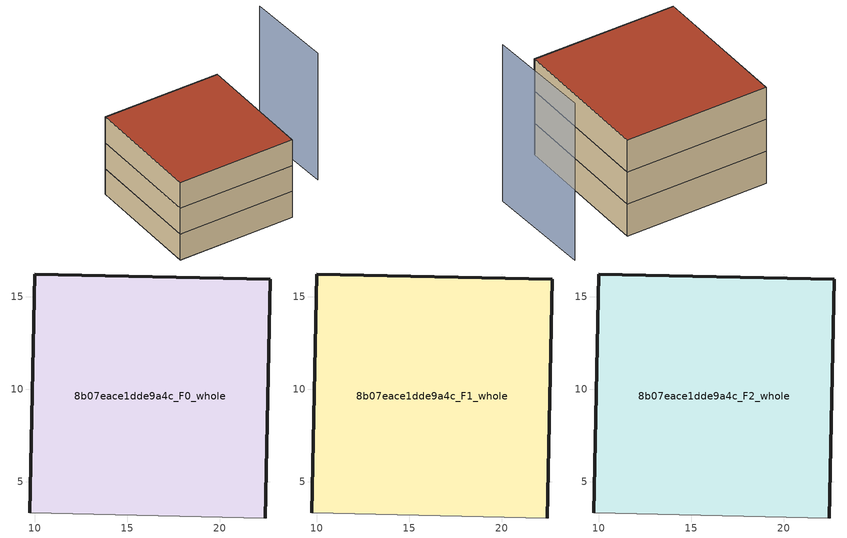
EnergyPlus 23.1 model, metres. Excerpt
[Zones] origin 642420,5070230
8b07eace1dde9a4c_F0_whole
 floor ground (EU_floor_Construction): 22.44,3.04 22.73,15.94 10.01,16.22 9.72,3.33 z0
 wall outside (EU_wall_Construction): 9.72,3.33 10.01,16.22 22.73,15.94 22.44,3.04 z0:3
 wall adiabatic (EU_wall_Construction): 22.44,3.04 9.72,3.33 z0:3
8b07eace1dde9a4c_F1_whole
 floor to 8b07eace1dde9a4c_F0_whole (EU_floor_Construction): 22.44,3.04 22.73,15.94 10.01,16.22 9.72,3.33 z3
 wall outside (EU_wall_Construction): 9.72,3.33 10.01,16.22 22.73,15.94 22.44,3.04 z3:6
 wall adiabatic (EU_wall_Construction): 22.44,3.04 9.72,3.33 z3:6
8b07eace1dde9a4c_F2_whole
 floor to 8b07eace1dde9a4c_F1_whole (EU_floor_Construction): 22.44,3.04 22.73,15.94 10.01,16.22 9.72,3.33 z6
 wall outside (EU_wall_Construction): 9.72,3.33 10.01,16.22 22.73,15.94 22.44,3.04 z6:9
 wall adiabatic (EU_wall_Construction): 22.44,3.04 9.72,3.33 z6:9
 roof outside (EU_roof_Construction): 22.73,15.94 22.44,3.04 9.72,3.33 10.01,16.22 z9
shading: 27.93,6.73 27.83,16.23 z0:14.7
[Building]
EU S2 Campaign: North Axis=0; Terrain=City; Solar Distribution=FullExterior
[Site:Location]
Lyon-Bron: Latitude=45.75; Longitude=5; Time Zone=1; Elevation=198
[SizingPeriod:WeatherFileDays]
AnnualSizingPeriod: Begin Month=1; Begin Day of Month=1; End Month=12; End Day of Month=31; Day of Week for Start Day=Monday; Use Weather File Daylight Saving Period=No; Use Weather File Rain and Snow Indicators=No
[MATERIAL]
EU_InternalMass_Material: Roughness=MediumRough; Thickness=0.1; Conductivity=1; Density=1800; Specific Heat=900; Thermal Absorptance=0.9; Solar Absorptance=0.7; Visible Absorptance=0.7
[MATERIAL:NOMASS] Roughness=MediumRough; Thermal Absorptance=0.9; Solar Absorptance=0.7; Visible Absorptance=0.7
Name | Thermal Resistance
EU_wall_NoMass | 0.87146
EU_roof_NoMass | 0.842276
EU_floor_NoMass | 0.496999
[CONSTRUCTION]
EU_wall_Construction: EU_wall_NoMass
EU_roof_Construction: EU_roof_NoMass
EU_floor_Construction: EU_floor_NoMass
EU_InternalMass_Construction: EU_InternalMass_Material
[ZONE] Type=1; Multiplier=1; Ceiling Height=autocalculate; Floor Area=autocalculate; Part of Total Floor Area=Yes
Name | Volume
8b07eace1dde9a4c_F0_whole | 492.511
8b07eace1dde9a4c_F1_whole; 8b07eace1dde9a4c_F2_whole | 492.51
[INTERNALMASS] Construction=EU_InternalMass_Construction; Surface Area=164.171
Name | Zone or ZoneList
8b07eace1dde9a4c_F0_whole_EU_InternalMass | 8b07eace1dde9a4c_F0_whole
8b07eace1dde9a4c_F1_whole_EU_InternalMass | 8b07eace1dde9a4c_F1_whole
8b07eace1dde9a4c_F2_whole_EU_InternalMass | 8b07eace1dde9a4c_F2_whole
[OTHEREQUIPMENT] Fuel Type=Electricity; Design Level Calculation Method=Watts/Area; Power per Zone Floor Area=1; Fraction Latent=0; Fraction Radiant=0; Fraction Lost=0; Carbon Dioxide Generation Rate=0; EndUse Subcategory=EU_Step8_InternalGains
Name | Zone or ZoneList or Space or SpaceList | Schedule
EU_Step8_InternalGain_8b07eace1dde9a4c_F0_whole_f000 | 8b07eace1dde9a4c_F0_whole | EU_Step8_GainSchedule_8b07eace1dde9a4c_F0_whole_f000
EU_Step8_InternalGain_8b07eace1dde9a4c_F1_whole_f000 | 8b07eace1dde9a4c_F1_whole | EU_Step8_GainSchedule_8b07eace1dde9a4c_F1_whole_f000
EU_Step8_InternalGain_8b07eace1dde9a4c_F2_whole_f000 | 8b07eace1dde9a4c_F2_whole | EU_Step8_GainSchedule_8b07eace1dde9a4c_F2_whole_f000
[ZONEVENTILATION:DESIGNFLOWRATE] Schedule=EU_AlwaysOn; Design Flow Rate Calculation Method=AirChanges/Hour; Air Changes per Hour=0.425; Ventilation Type=Natural; Fan Pressure Rise=0; Fan Total Efficiency=1; Constant Term Coefficient=1; Temperature Term Coefficient=0; Velocity Term Coefficient=0; Velocity Squared Term Coefficient=0; Minimum Indoor Temperature=-100; Maximum Indoor Temperature=100; Delta Temperature=-100; Minimum Outdoor Temperature=-100; Maximum Outdoor Temperature=100; Maximum Wind Speed=40
Name | Zone or ZoneList or Space or SpaceList
EU_ConstantAir_8b07eace1dde9a4c_F0_whole | 8b07eace1dde9a4c_F0_whole
EU_ConstantAir_8b07eace1dde9a4c_F1_whole | 8b07eace1dde9a4c_F1_whole
EU_ConstantAir_8b07eace1dde9a4c_F2_whole | 8b07eace1dde9a4c_F2_whole
[HVACTEMPLATE:THERMOSTAT] Constant Heating Setpoint=20; Constant Cooling Setpoint=50
EU_HeatOnly_8b07eace1dde9a4c_F0_whole; EU_HeatOnly_8b07eace1dde9a4c_F1_whole; EU_HeatOnly_8b07eace1dde9a4c_F2_whole
[HVACTEMPLATE:ZONE:IDEALLOADSAIRSYSTEM] System Availability Schedule=EU_AlwaysOn; Maximum Heating Supply Air Temperature=50; Minimum Cooling Supply Air Temperature=13; Maximum Heating Supply Air Humidity Ratio=0.0156; Minimum Cooling Supply Air Humidity Ratio=0.0077; Heating Limit=NoLimit; Cooling Limit=NoLimit; Heating Availability Schedule=EU_AlwaysOn; Cooling Availability Schedule=EU_CoolingOff; Dehumidification Control Type=ConstantSensibleHeatRatio; Cooling Sensible Heat Ratio=0.7; Dehumidification Setpoint=60; Humidification Control Type=None; Humidification Setpoint=30; Outdoor Air Method=None; Outdoor Air Flow Rate per Person=0.00944; Outdoor Air Flow Rate per Zone Floor Area=0; Outdoor Air Flow Rate per Zone=0; Demand Controlled Ventilation Type=None; Outdoor Air Economizer Type=NoEconomizer; Heat Recovery Type=None; Sensible Heat Recovery Effectiveness=0.7; Latent Heat Recovery Effectiveness=0.65
Name | Template Thermostat
8b07eace1dde9a4c_F0_whole | EU_HeatOnly_8b07eace1dde9a4c_F0_whole
8b07eace1dde9a4c_F1_whole | EU_HeatOnly_8b07eace1dde9a4c_F1_whole
8b07eace1dde9a4c_F2_whole | EU_HeatOnly_8b07eace1dde9a4c_F2_whole
[SIZING:ZONE] Zone Cooling Design Supply Air Temperature Input Method=SupplyAirTemperature; Zone Cooling Design Supply Air Temperature=13; Zone Heating Design Supply Air Temperature Input Method=SupplyAirTemperature; Zone Heating Design Supply Air Temperature=50; Zone Cooling Design Supply Air Humidity Ratio=0.008; Zone Heating Design Supply Air Humidity Ratio=0.008; Cooling Design Air Flow Method=DesignDay; Cooling Design Air Flow Rate=0; Cooling Minimum Air Flow per Zone Floor Area=0.000762; Cooling Minimum Air Flow=0; Cooling Minimum Air Flow Fraction=0.2; Heating Design Air Flow Method=DesignDay; Heating Design Air Flow Rate=0; Heating Maximum Air Flow per Zone Floor Area=0.002032; Heating Maximum Air Flow=0.141576; Heating Maximum Air Flow Fraction=0.3; Account for Dedicated Outdoor Air System=No; Dedicated Outdoor Air System Control Strategy=NeutralSupplyAir; Dedicated Outdoor Air Low Setpoint Temperature for Design=autosize; Dedicated Outdoor Air High Setpoint Temperature for Design=autosize; Zone Load Sizing Method=Sensible Load Only No Latent Load; Zone Latent Cooling Design Supply Air Humidity Ratio Input Method=HumidityRatioDifference; Zone Cooling Design Supply Air Humidity Ratio Difference=0.005; Zone Latent Heating Design Supply Air Humidity Ratio Input Method=HumidityRatioDifference; Zone Humidification Design Supply Air Humidity Ratio Difference=0.005
8b07eace1dde9a4c_F0_whole; 8b07eace1dde9a4c_F1_whole; 8b07eace1dde9a4c_F2_whole
[SCHEDULE:CONSTANT]
Name | Hourly Value
EU_AlwaysOn | 1
EU_CoolingOff | 0
[SCHEDULE:FILE] Column Number=1; Rows to Skip at Top=0; Number of Hours of Data=8760; Column Separator=Comma; Interpolate to Timestep=No; Minutes per Item=60; Adjust Schedule for Daylight Savings=Yes
Name | File
EU_Step8_GainSchedule_8b07eace1dde9a4c_F0_whole_f000 | ../../schedules/8b07eace1dde9a4c/8b07eace1dde9a4c_F0_whole_f000_gain.csv
EU_Step8_GainSchedule_8b07eace1dde9a4c_F1_whole_f000 | ../../schedules/8b07eace1dde9a4c/8b07eace1dde9a4c_F1_whole_f000_gain.csv
EU_Step8_GainSchedule_8b07eace1dde9a4c_F2_whole_f000 | ../../schedules/8b07eace1dde9a4c/8b07eace1dde9a4c_F2_whole_f000_gain.csv
